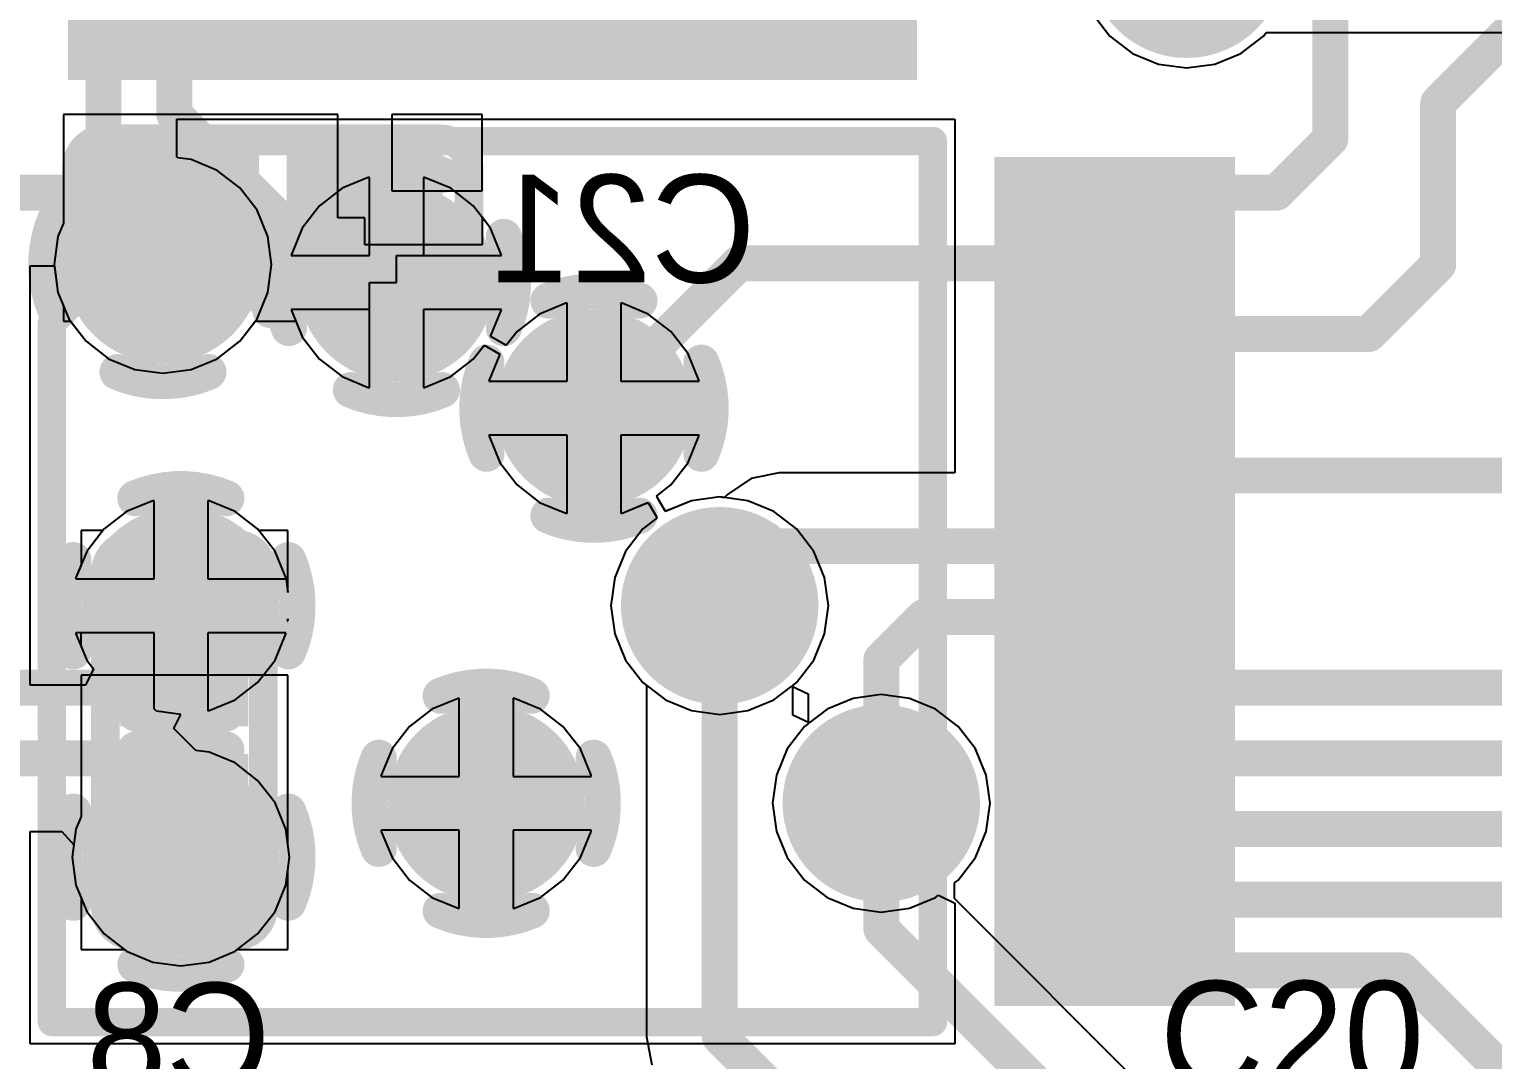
# Model space of a CAD drawing. Extents: x 68.2 to 119.3, y 46.6 to 104.3.
# Drawn here: x 88.37 to 98.72, y 84.17 to 91.45 of the extents above; entities that cross this region are included whole.
import ezdxf

# ---------------------------------------------------------------- set-up
doc = ezdxf.new("R2010")
doc.units = 0
doc.layers.get('0').update_dxf_attribs({"linetype": 'CONTINUOUS'})
for name, color, linetype in [('BOTTOMLAYER', 5, 'CONTINUOUS'), ('BOTTOMOVERLAY', 54, 'CONTINUOUS'), ('BOTTOMPASTE', 16, 'CONTINUOUS'), ('BOTTOMSOLDER', 6, 'CONTINUOUS'), ('INTERNALPLANE1', 76, 'CONTINUOUS'), ('INTERNALPLANE2', 16, 'CONTINUOUS'), ('MULTILAYER', 9, 'CONTINUOUS'), ('TOPLAYER', 1, 'CONTINUOUS'), ('TOPOVERLAY', 2, 'CONTINUOUS'), ('TOPPASTE', 8, 'CONTINUOUS'), ('TOPSOLDER', 216, 'CONTINUOUS')]:
    doc.layers.add(name, color=color, linetype=linetype)

# ---------------------------------------------------------------- blocks, each defined once
blk = doc.blocks.new('LQFP_48_8')
at = {"layer": 'TOPLAYER'}
for points in [[(1.5, 0.9), (1.8, 0.9), (1.5, 2.4), (1.8, 2.4)], [(2, 0.9), (2.3, 0.9), (2, 2.4), (2.3, 2.4)], [(2.5, 0.9), (2.8, 0.9), (2.5, 2.4), (2.8, 2.4)], [(3, 0.9), (3.3, 0.9), (3, 2.4), (3.3, 2.4)], [(3.5, 0.9), (3.8, 0.9), (3.5, 2.4), (3.8, 2.4)], [(4, 0.9), (4.3, 0.9), (4, 2.4), (4.3, 2.4)], [(4.5, 0.9), (4.8, 0.9), (4.5, 2.4), (4.8, 2.4)], [(5, 0.9), (5.3, 0.9), (5, 2.4), (5.3, 2.4)], [(5.5, 0.9), (5.8, 0.9), (5.5, 2.4), (5.8, 2.4)], [(6, 0.9), (6.3, 0.9), (6, 2.4), (6.3, 2.4)], [(6.5, 0.9), (6.8, 0.9), (6.5, 2.4), (6.8, 2.4)], [(7, 0.9), (7.3, 0.9), (7, 2.4), (7.3, 2.4)], [(9.55, -0.15), (9.55, 0.15), (8.05, -0.15), (8.05, 0.15)], [(9.55, -0.65), (9.55, -0.35), (8.05, -0.65), (8.05, -0.35)], [(9.55, -1.15), (9.55, -0.85), (8.05, -1.15), (8.05, -0.85)], [(9.55, -1.65), (9.55, -1.35), (8.05, -1.65), (8.05, -1.35)], [(9.55, -2.15), (9.55, -1.85), (8.05, -2.15), (8.05, -1.85)], [(9.55, -2.65), (9.55, -2.35), (8.05, -2.65), (8.05, -2.35)], [(9.55, -3.15), (9.55, -2.85), (8.05, -3.15), (8.05, -2.85)], [(9.55, -3.65), (9.55, -3.35), (8.05, -3.65), (8.05, -3.35)], [(9.55, -4.15), (9.55, -3.85), (8.05, -4.15), (8.05, -3.85)], [(9.55, -4.65), (9.55, -4.35), (8.05, -4.65), (8.05, -4.35)], [(9.55, -5.15), (9.55, -4.85), (8.05, -5.15), (8.05, -4.85)], [(9.55, -5.65), (9.55, -5.35), (8.05, -5.65), (8.05, -5.35)]]:
    blk.add_solid(points, dxfattribs=at)
at = {"layer": 'TOPOVERLAY', "const_width": 0.2}
for points in [[(1.285, -0.92), (2.57, 0.365)], [(2.57, 0.365), (7.515, 0.365)], [(7.515, -5.865), (7.515, 0.365)], [(1.285, -5.865), (1.285, -0.92)], [(1.285, -5.865), (7.515, -5.865)]]:
    blk.add_lwpolyline(points, dxfattribs=at)
at = {"layer": 'TOPOVERLAY', "const_width": 0.1}
for points in [[(2.52, 0.365, 1), (2.62, 0.365, 1)], [(2.52, 0.365, 1), (2.62, 0.365, 1)], [(7.465, 0.365, 1), (7.565, 0.365, 1)], [(7.465, 0.365, 1), (7.565, 0.365, 1)], [(1.235, -0.92, 1), (1.335, -0.92, 1)], [(1.235, -0.92, 1), (1.335, -0.92, 1)], [(1.235, -5.865, 1), (1.335, -5.865, 1)], [(1.235, -5.865, 1), (1.335, -5.865, 1)], [(7.465, -5.865, 1), (7.565, -5.865, 1)], [(7.465, -5.865, 1), (7.565, -5.865, 1)]]:
    blk.add_lwpolyline(points, format="xyb", close=True, dxfattribs=at)
at = {"layer": 'TOPPASTE'}
for points in [[(1.5, 0.9), (1.8, 0.9), (1.5, 2.4), (1.8, 2.4)], [(2, 0.9), (2.3, 0.9), (2, 2.4), (2.3, 2.4)], [(2.5, 0.9), (2.8, 0.9), (2.5, 2.4), (2.8, 2.4)], [(3, 0.9), (3.3, 0.9), (3, 2.4), (3.3, 2.4)], [(3.5, 0.9), (3.8, 0.9), (3.5, 2.4), (3.8, 2.4)], [(4, 0.9), (4.3, 0.9), (4, 2.4), (4.3, 2.4)], [(4.5, 0.9), (4.8, 0.9), (4.5, 2.4), (4.8, 2.4)], [(5, 0.9), (5.3, 0.9), (5, 2.4), (5.3, 2.4)], [(5.5, 0.9), (5.8, 0.9), (5.5, 2.4), (5.8, 2.4)], [(6, 0.9), (6.3, 0.9), (6, 2.4), (6.3, 2.4)], [(6.5, 0.9), (6.8, 0.9), (6.5, 2.4), (6.8, 2.4)], [(7, 0.9), (7.3, 0.9), (7, 2.4), (7.3, 2.4)], [(9.55, -0.15), (9.55, 0.15), (8.05, -0.15), (8.05, 0.15)], [(9.55, -0.65), (9.55, -0.35), (8.05, -0.65), (8.05, -0.35)], [(9.55, -1.15), (9.55, -0.85), (8.05, -1.15), (8.05, -0.85)], [(9.55, -1.65), (9.55, -1.35), (8.05, -1.65), (8.05, -1.35)], [(9.55, -2.15), (9.55, -1.85), (8.05, -2.15), (8.05, -1.85)], [(9.55, -2.65), (9.55, -2.35), (8.05, -2.65), (8.05, -2.35)], [(9.55, -3.15), (9.55, -2.85), (8.05, -3.15), (8.05, -2.85)], [(9.55, -3.65), (9.55, -3.35), (8.05, -3.65), (8.05, -3.35)], [(9.55, -4.15), (9.55, -3.85), (8.05, -4.15), (8.05, -3.85)], [(9.55, -4.65), (9.55, -4.35), (8.05, -4.65), (8.05, -4.35)], [(9.55, -5.15), (9.55, -4.85), (8.05, -5.15), (8.05, -4.85)], [(9.55, -5.65), (9.55, -5.35), (8.05, -5.65), (8.05, -5.35)]]:
    blk.add_solid(points, dxfattribs=at)
at = {"layer": 'TOPSOLDER'}
for points in [[(1.398, 0.798), (1.902, 0.798), (1.398, 2.502), (1.902, 2.502)], [(1.898, 0.798), (2.402, 0.798), (1.898, 2.502), (2.402, 2.502)], [(2.398, 0.798), (2.902, 0.798), (2.398, 2.502), (2.902, 2.502)], [(2.898, 0.798), (3.402, 0.798), (2.898, 2.502), (3.402, 2.502)], [(3.398, 0.798), (3.902, 0.798), (3.398, 2.502), (3.902, 2.502)], [(3.898, 0.798), (4.402, 0.798), (3.898, 2.502), (4.402, 2.502)], [(4.398, 0.798), (4.902, 0.798), (4.398, 2.502), (4.902, 2.502)], [(4.898, 0.798), (5.402, 0.798), (4.898, 2.502), (5.402, 2.502)], [(5.398, 0.798), (5.902, 0.798), (5.398, 2.502), (5.902, 2.502)], [(5.898, 0.798), (6.402, 0.798), (5.898, 2.502), (6.402, 2.502)], [(6.398, 0.798), (6.902, 0.798), (6.398, 2.502), (6.902, 2.502)], [(6.898, 0.798), (7.402, 0.798), (6.898, 2.502), (7.402, 2.502)], [(9.652, -0.252), (9.652, 0.252), (7.948, -0.252), (7.948, 0.252)], [(9.652, -0.752), (9.652, -0.248), (7.948, -0.752), (7.948, -0.248)], [(9.652, -1.252), (9.652, -0.748), (7.948, -1.252), (7.948, -0.748)], [(9.652, -1.752), (9.652, -1.248), (7.948, -1.752), (7.948, -1.248)], [(9.652, -2.252), (9.652, -1.748), (7.948, -2.252), (7.948, -1.748)], [(9.652, -2.752), (9.652, -2.248), (7.948, -2.752), (7.948, -2.248)], [(9.652, -3.252), (9.652, -2.748), (7.948, -3.252), (7.948, -2.748)], [(9.652, -3.752), (9.652, -3.248), (7.948, -3.752), (7.948, -3.248)], [(9.652, -4.252), (9.652, -3.748), (7.948, -4.252), (7.948, -3.748)], [(9.652, -4.752), (9.652, -4.248), (7.948, -4.752), (7.948, -4.248)], [(9.652, -5.252), (9.652, -4.748), (7.948, -5.252), (7.948, -4.748)], [(9.652, -5.752), (9.652, -5.248), (7.948, -5.752), (7.948, -5.248)]]:
    blk.add_solid(points, dxfattribs=at)
blk = doc.blocks.new('C0402_B_57')
at = {"layer": 'BOTTOMLAYER'}
for points in [[(-0.85, -0.35), (-0.85, 0.35), (-1.75, -0.35), (-1.75, 0.35)], [(0.45, -0.35), (0.45, 0.35), (-0.45, -0.35), (-0.45, 0.35)]]:
    blk.add_solid(points, dxfattribs=at)
at = {"layer": 'BOTTOMOVERLAY', "const_width": 0.203}
for points in [[(-2.037, 0.356, -0.414214), (-1.833, 0.559)], [(0.533, 0.559, -0.414214), (0.737, 0.356)], [(-1.833, -0.559, -0.414214), (-2.037, -0.356)], [(0.737, -0.356, -0.414214), (0.533, -0.559)]]:
    blk.add_lwpolyline(points, format="xyb", dxfattribs=at)
for points in [[(0.533, 0.559), (-1.833, 0.559)], [(-2.037, 0.356), (-2.037, -0.356)], [(0.737, 0.356), (0.737, -0.356)], [(0.533, -0.559), (-1.833, -0.559)]]:
    blk.add_lwpolyline(points, dxfattribs=at)
at = {"layer": 'BOTTOMOVERLAY', "const_width": 0.102}
for points in [[(-1.884, 0.559, 1), (-1.783, 0.559, 1)], [(-1.884, 0.559, 1), (-1.783, 0.559, 1)], [(0.483, 0.559, 1), (0.584, 0.559, 1)], [(0.483, 0.559, 1), (0.584, 0.559, 1)], [(-2.087, 0.356, 1), (-1.986, 0.356, 1)], [(-2.087, 0.356, 1), (-1.986, 0.356, 1)], [(0.686, 0.356, 1), (0.787, 0.356, 1)], [(0.686, 0.356, 1), (0.787, 0.356, 1)], [(-2.087, -0.356, 1), (-1.986, -0.356, 1)], [(-2.087, -0.356, 1), (-1.986, -0.356, 1)], [(0.686, -0.356, 1), (0.787, -0.356, 1)], [(0.686, -0.356, 1), (0.787, -0.356, 1)], [(-1.884, -0.559, 1), (-1.783, -0.559, 1)], [(-1.884, -0.559, 1), (-1.783, -0.559, 1)], [(0.483, -0.559, 1), (0.584, -0.559, 1)], [(0.483, -0.559, 1), (0.584, -0.559, 1)]]:
    blk.add_lwpolyline(points, format="xyb", close=True, dxfattribs=at)
at = {"layer": 'BOTTOMPASTE'}
for points in [[(-0.85, -0.35), (-0.85, 0.35), (-1.75, -0.35), (-1.75, 0.35)], [(0.45, -0.35), (0.45, 0.35), (-0.45, -0.35), (-0.45, 0.35)]]:
    blk.add_solid(points, dxfattribs=at)
at = {"layer": 'BOTTOMSOLDER'}
for points in [[(-0.748, -0.452), (-0.748, 0.452), (-1.852, -0.452), (-1.852, 0.452)], [(0.552, -0.452), (0.552, 0.452), (-0.552, -0.452), (-0.552, 0.452)]]:
    blk.add_solid(points, dxfattribs=at)
blk = doc.blocks.new('C0402_B_60')
at = {"layer": 'BOTTOMLAYER'}
for points in [[(-0.85, -0.35), (-0.85, 0.35), (-1.75, -0.35), (-1.75, 0.35)], [(0.45, -0.35), (0.45, 0.35), (-0.45, -0.35), (-0.45, 0.35)]]:
    blk.add_solid(points, dxfattribs=at)
at = {"layer": 'BOTTOMOVERLAY', "const_width": 0.203}
for points in [[(-2.037, 0.356, -0.414214), (-1.833, 0.559)], [(0.533, 0.559, -0.414214), (0.737, 0.356)], [(-1.833, -0.559, -0.414214), (-2.037, -0.356)], [(0.737, -0.356, -0.414214), (0.533, -0.559)]]:
    blk.add_lwpolyline(points, format="xyb", dxfattribs=at)
for points in [[(0.533, 0.559), (-1.833, 0.559)], [(-2.037, -0.356), (-2.037, 0.356)], [(0.737, -0.356), (0.737, 0.356)], [(0.533, -0.559), (-1.833, -0.559)]]:
    blk.add_lwpolyline(points, dxfattribs=at)
at = {"layer": 'BOTTOMOVERLAY', "const_width": 0.102}
for points in [[(-1.884, 0.559, 1), (-1.783, 0.559, 1)], [(-1.884, 0.559, 1), (-1.783, 0.559, 1)], [(0.483, 0.559, 1), (0.584, 0.559, 1)], [(0.483, 0.559, 1), (0.584, 0.559, 1)], [(-2.087, 0.356, 1), (-1.986, 0.356, 1)], [(-2.087, 0.356, 1), (-1.986, 0.356, 1)], [(0.686, 0.356, 1), (0.787, 0.356, 1)], [(0.686, 0.356, 1), (0.787, 0.356, 1)], [(-2.087, -0.356, 1), (-1.986, -0.356, 1)], [(-2.087, -0.356, 1), (-1.986, -0.356, 1)], [(0.686, -0.356, 1), (0.787, -0.356, 1)], [(0.686, -0.356, 1), (0.787, -0.356, 1)], [(-1.884, -0.559, 1), (-1.783, -0.559, 1)], [(-1.884, -0.559, 1), (-1.783, -0.559, 1)], [(0.483, -0.559, 1), (0.584, -0.559, 1)], [(0.483, -0.559, 1), (0.584, -0.559, 1)]]:
    blk.add_lwpolyline(points, format="xyb", close=True, dxfattribs=at)
at = {"layer": 'BOTTOMPASTE'}
for points in [[(-0.85, -0.35), (-0.85, 0.35), (-1.75, -0.35), (-1.75, 0.35)], [(0.45, -0.35), (0.45, 0.35), (-0.45, -0.35), (-0.45, 0.35)]]:
    blk.add_solid(points, dxfattribs=at)
at = {"layer": 'BOTTOMSOLDER'}
for points in [[(-0.748, -0.452), (-0.748, 0.452), (-1.852, -0.452), (-1.852, 0.452)], [(0.552, -0.452), (0.552, 0.452), (-0.552, -0.452), (-0.552, 0.452)]]:
    blk.add_solid(points, dxfattribs=at)

msp = doc.modelspace()

# ---------------------------------------------------------------- linework, layer by layer
at = {"layer": 'BOTTOMLAYER'}
for p, q in [((95.892, 91.564), (96.015, 91.405)), ((96.015, 91.405), (96.174, 91.282)), ((96.942, 91.282), (97.101, 91.405)), ((97.101, 91.405), (97.121, 91.43)), ((97.121, 91.43), (114.342, 91.43)), ((96.174, 91.282), (96.359, 91.206)), ((96.757, 91.206), (96.942, 91.282)), ((96.359, 91.206), (96.558, 91.179)), ((96.558, 91.179), (96.757, 91.206)), ((90.556, 90.85), (88.615, 90.85)), ((88.615, 90.85), (88.615, 90.081)), ((90.556, 90.119), (90.556, 90.85)), ((91.577, 90.85), (90.937, 90.85)), ((90.937, 90.85), (90.937, 90.31)), ((91.577, 90.31), (91.577, 90.85)), ((90.937, 90.31), (91.577, 90.31)), ((88.615, 90.081), (88.577, 89.988)), ((90.746, 90.119), (90.556, 90.119)), ((90.746, 89.929), (90.746, 90.119)), ((91.636, 90.046), (91.577, 90.123)), ((91.577, 90.123), (91.577, 89.929)), ((91.712, 89.861), (91.636, 90.046)), ((88.577, 89.988), (88.55, 89.789)), ((91.577, 89.929), (90.746, 89.929)), ((90.97, 89.662), (90.97, 89.852)), ((90.97, 89.852), (91.713, 89.852)), ((91.713, 89.852), (91.712, 89.861)), ((88.55, 89.789), (88.577, 89.59)), ((90.78, 88.919), (90.78, 89.662)), ((90.78, 89.662), (90.97, 89.662)), ((88.577, 89.59), (88.615, 89.497)), ((92.168, 89.515), (91.983, 89.439)), ((92.177, 89.516), (92.168, 89.515)), ((92.177, 88.963), (92.177, 89.516)), ((92.566, 89.515), (92.558, 89.516)), ((92.558, 89.516), (92.558, 88.963)), ((92.751, 89.439), (92.566, 89.515)), ((88.615, 89.497), (88.615, 89.388)), ((91.713, 89.471), (91.161, 89.471)), ((91.161, 89.471), (91.161, 88.919)), ((91.636, 89.279), (91.712, 89.463)), ((91.712, 89.463), (91.713, 89.471)), ((91.983, 89.439), (91.824, 89.316)), ((92.91, 89.316), (92.751, 89.439)), ((88.615, 89.388), (88.666, 89.388)), ((88.666, 89.388), (88.776, 89.246)), ((89.862, 89.246), (89.972, 89.388)), ((89.972, 89.388), (90.259, 89.388)), ((90.259, 89.388), (90.304, 89.278)), ((91.824, 89.316), (91.746, 89.216)), ((93.033, 89.157), (92.91, 89.316)), ((88.776, 89.246), (88.935, 89.123)), ((89.703, 89.123), (89.862, 89.246)), ((90.304, 89.278), (90.427, 89.119)), ((91.513, 89.119), (91.591, 89.219)), ((91.591, 89.219), (91.599, 89.215)), ((91.599, 89.215), (91.599, 89.215)), ((91.599, 89.215), (91.701, 89.156)), ((91.738, 89.22), (91.636, 89.279)), ((91.746, 89.216), (91.738, 89.22)), ((91.738, 89.22), (91.738, 89.22)), ((88.935, 89.123), (89.12, 89.047)), ((89.518, 89.047), (89.703, 89.123)), ((90.427, 89.119), (90.586, 88.996)), ((91.354, 88.996), (91.513, 89.119)), ((91.701, 89.156), (91.625, 88.972)), ((93.109, 88.972), (93.033, 89.157)), ((89.12, 89.047), (89.319, 89.02)), ((89.319, 89.02), (89.518, 89.047)), ((90.586, 88.996), (90.771, 88.92)), ((91.169, 88.92), (91.354, 88.996)), ((90.771, 88.92), (90.78, 88.919)), ((91.161, 88.919), (91.169, 88.92)), ((91.625, 88.972), (91.624, 88.963)), ((91.624, 88.963), (92.177, 88.963)), ((92.558, 88.963), (93.11, 88.963)), ((93.11, 88.963), (93.109, 88.972)), ((92.177, 88.582), (91.624, 88.582)), ((91.624, 88.582), (91.625, 88.574)), ((92.177, 88.03), (92.177, 88.582)), ((93.11, 88.582), (92.558, 88.582)), ((92.558, 88.582), (92.558, 88.03)), ((93.109, 88.574), (93.11, 88.582)), ((91.625, 88.574), (91.701, 88.389)), ((93.033, 88.389), (93.109, 88.574)), ((91.701, 88.389), (91.824, 88.23)), ((92.91, 88.23), (93.033, 88.389)), ((91.824, 88.23), (91.983, 88.107)), ((92.81, 88.152), (92.91, 88.23)), ((89.247, 88.118), (89.062, 88.042)), ((89.256, 88.119), (89.247, 88.118)), ((89.256, 87.566), (89.256, 88.119)), ((89.645, 88.118), (89.637, 88.119)), ((89.637, 88.119), (89.637, 87.566)), ((89.83, 88.042), (89.645, 88.118)), ((91.983, 88.107), (92.168, 88.031)), ((92.566, 88.031), (92.75, 88.107)), ((92.75, 88.107), (92.809, 88.005)), ((92.814, 88.144), (92.81, 88.152)), ((92.873, 88.042), (92.814, 88.144)), ((92.814, 88.144), (92.814, 88.144)), ((93.057, 88.118), (92.873, 88.042)), ((93.256, 88.145), (93.057, 88.118)), ((93.455, 88.118), (93.256, 88.145)), ((93.64, 88.042), (93.455, 88.118)), ((89.062, 88.042), (88.903, 87.919)), ((89.989, 87.919), (89.83, 88.042)), ((92.168, 88.031), (92.177, 88.03)), ((92.558, 88.03), (92.566, 88.031)), ((92.813, 87.997), (92.713, 87.919)), ((92.809, 88.005), (92.809, 88.005)), ((92.809, 88.005), (92.813, 87.997)), ((93.799, 87.919), (93.64, 88.042)), ((88.893, 87.907), (88.74, 87.907)), ((88.74, 87.907), (88.74, 87.664)), ((88.903, 87.919), (88.893, 87.907)), ((89.999, 87.907), (89.989, 87.919)), ((90.202, 87.907), (89.999, 87.907)), ((90.202, 87.469), (90.202, 87.907)), ((92.713, 87.919), (92.59, 87.76)), ((93.922, 87.76), (93.799, 87.919)), ((92.59, 87.76), (92.514, 87.575)), ((93.998, 87.575), (93.922, 87.76)), ((88.74, 87.664), (88.704, 87.575)), ((88.704, 87.575), (88.703, 87.566)), ((88.703, 87.566), (89.256, 87.566)), ((89.637, 87.566), (90.19, 87.566)), ((90.19, 87.566), (90.202, 87.469)), ((92.514, 87.575), (92.487, 87.376)), ((94.025, 87.376), (93.998, 87.575)), ((92.487, 87.376), (92.514, 87.177)), ((93.998, 87.177), (94.025, 87.376)), ((90.202, 87.283), (90.2, 87.266)), ((90.2, 87.266), (90.202, 87.266)), ((90.202, 87.266), (90.202, 87.283)), ((88.74, 87.185), (88.703, 87.185)), ((88.703, 87.185), (88.704, 87.177)), ((88.704, 87.177), (88.74, 87.088)), ((88.74, 87.088), (88.74, 87.185)), ((92.514, 87.177), (92.59, 86.992)), ((93.922, 86.992), (93.998, 87.177)), ((92.59, 86.992), (92.713, 86.833)), ((93.799, 86.833), (93.922, 86.992)), ((90.202, 86.885), (88.74, 86.885)), ((88.74, 86.885), (88.74, 86.245)), ((90.202, 86.245), (90.202, 86.885)), ((92.713, 86.833), (92.738, 86.813)), ((93.774, 86.813), (93.799, 86.833)), ((91.406, 86.721), (91.221, 86.645)), ((91.415, 86.722), (91.406, 86.721)), ((91.415, 86.169), (91.415, 86.722)), ((91.804, 86.721), (91.796, 86.722)), ((91.796, 86.722), (91.796, 86.169)), ((91.989, 86.645), (91.804, 86.721)), ((92.738, 86.813), (92.738, 84.328)), ((93.774, 86.603), (93.774, 86.813)), ((94.2, 86.721), (94.015, 86.645)), ((94.399, 86.748), (94.2, 86.721)), ((94.598, 86.721), (94.399, 86.748)), ((94.783, 86.645), (94.598, 86.721)), ((91.221, 86.645), (91.062, 86.522)), ((92.148, 86.522), (91.989, 86.645)), ((94.015, 86.645), (93.888, 86.547)), ((94.942, 86.522), (94.783, 86.645)), ((91.062, 86.522), (90.939, 86.363)), ((92.271, 86.363), (92.148, 86.522)), ((93.888, 86.547), (93.774, 86.603)), ((95.065, 86.363), (94.942, 86.522)), ((90.939, 86.363), (90.863, 86.178)), ((92.347, 86.178), (92.271, 86.363)), ((95.141, 86.178), (95.065, 86.363)), ((88.74, 86.245), (88.74, 85.886)), ((90.202, 85.69), (90.202, 86.245)), ((90.863, 86.178), (90.862, 86.169)), ((90.862, 86.169), (91.415, 86.169)), ((91.796, 86.169), (92.348, 86.169)), ((92.348, 86.169), (92.347, 86.178)), ((95.168, 85.979), (95.141, 86.178)), ((95.141, 85.78), (95.168, 85.979)), ((88.704, 85.797), (88.677, 85.598)), ((88.74, 85.886), (88.704, 85.797)), ((91.415, 85.788), (90.862, 85.788)), ((90.862, 85.788), (90.863, 85.78)), ((91.415, 85.236), (91.415, 85.788)), ((92.348, 85.788), (91.796, 85.788)), ((91.796, 85.788), (91.796, 85.236)), ((92.347, 85.78), (92.348, 85.788)), ((90.215, 85.598), (90.202, 85.69)), ((90.863, 85.78), (90.939, 85.595)), ((92.271, 85.595), (92.347, 85.78)), ((95.065, 85.595), (95.141, 85.78)), ((88.677, 85.598), (88.704, 85.399)), ((90.202, 85.506), (90.215, 85.598)), ((90.939, 85.595), (91.062, 85.436)), ((92.148, 85.436), (92.271, 85.595)), ((94.942, 85.436), (95.065, 85.595)), ((90.202, 84.945), (90.202, 85.506)), ((88.704, 85.399), (88.74, 85.31)), ((91.062, 85.436), (91.221, 85.313)), ((91.989, 85.313), (92.148, 85.436)), ((94.917, 85.416), (94.942, 85.436)), ((94.917, 85.305), (94.917, 85.416)), ((88.74, 85.31), (88.74, 84.945)), ((91.221, 85.313), (91.406, 85.237)), ((91.804, 85.237), (91.989, 85.313)), ((98.337, 81.884), (94.917, 85.305)), ((91.406, 85.237), (91.415, 85.236)), ((91.796, 85.236), (91.804, 85.237)), ((88.74, 84.945), (89.046, 84.945)), ((89.046, 84.945), (89.062, 84.932)), ((89.062, 84.932), (89.247, 84.856)), ((89.645, 84.856), (89.83, 84.932)), ((89.83, 84.932), (89.846, 84.945)), ((89.846, 84.945), (90.202, 84.945)), ((89.247, 84.856), (89.446, 84.829)), ((89.446, 84.829), (89.645, 84.856)), ((92.738, 84.328), (92.738, 84.328)), ((92.738, 84.328), (92.738, 84.328)), ((92.738, 84.328), (92.777, 84.13))]:
    msp.add_line(p, q, dxfattribs=at)
for points, const_width in [([(89.129, 89.789, 1), (89.51, 89.789, 1)], 0.381), ([(90.78, 89.662, 1), (91.161, 89.662, 1)], 0.381), ([(92.177, 88.773, 1), (92.558, 88.773, 1)], 0.381), ([(89.256, 87.376, 1), (89.637, 87.376, 1)], 0.381), ([(93.066, 87.376, 1), (93.447, 87.376, 1)], 0.381), ([(93.193, 87.376, 1), (93.32, 87.376, 1)], 0.127), ([(91.415, 85.979, 1), (91.796, 85.979, 1)], 0.381), ([(94.209, 85.979, 1), (94.59, 85.979, 1)], 0.381), ([(94.336, 85.979, 1), (94.463, 85.979, 1)], 0.127), ([(89.256, 85.598, 1), (89.637, 85.598, 1)], 0.381), ([(94.336, 85.09, 1), (94.463, 85.09, 1)], 0.127), ([(94.336, 85.09, 1), (94.463, 85.09, 1)], 0.127), ([(93.193, 84.328, 1), (93.32, 84.328, 1)], 0.127), ([(93.193, 84.328, 1), (93.32, 84.328, 1)], 0.127)]:
    msp.add_lwpolyline(points, format="xyb", close=True, dxfattribs=dict(at, const_width=const_width))
at = {"layer": 'BOTTOMLAYER', "const_width": 0.254}
for points in [[(93.256, 84.328), (93.256, 87.376)], [(94.399, 85.09), (94.399, 85.979)], [(94.399, 85.09), (99.098, 80.391)], [(93.256, 84.328), (98.59, 78.994)]]:
    msp.add_lwpolyline(points, dxfattribs=at)
at = {"layer": 'BOTTOMSOLDER', "const_width": 0.483}
for points in [[(89.078, 89.789, 1), (89.56, 89.789, 1)], [(90.729, 89.662, 1), (91.211, 89.662, 1)], [(92.126, 88.773, 1), (92.608, 88.773, 1)], [(89.205, 87.376, 1), (89.687, 87.376, 1)], [(93.015, 87.376, 1), (93.497, 87.376, 1)], [(91.364, 85.979, 1), (91.846, 85.979, 1)], [(94.158, 85.979, 1), (94.64, 85.979, 1)], [(89.205, 85.598, 1), (89.687, 85.598, 1)]]:
    msp.add_lwpolyline(points, format="xyb", close=True, dxfattribs=at)
at = {"layer": 'INTERNALPLANE1'}
for points, const_width in [([(96.209, 91.948, 1), (96.907, 91.948, 1)], 0.699), ([(90.584, 90.422, 1), (90.711, 90.422, 1)], 0.127), ([(91.229, 90.422, 1), (91.356, 90.422, 1)], 0.127), ([(88.97, 89.789, 1), (89.668, 89.789, 1)], 0.699), ([(90.147, 89.985, 1), (90.274, 89.985, 1)], 0.127), ([(91.666, 89.985, 1), (91.793, 89.985, 1)], 0.127), ([(91.981, 89.533, 1), (92.108, 89.533, 1)], 0.127), ([(92.626, 89.533, 1), (92.753, 89.533, 1)], 0.127), ([(90.147, 89.339, 1), (90.274, 89.339, 1)], 0.127), ([(91.666, 89.339, 1), (91.793, 89.339, 1)], 0.127), ([(91.544, 89.096, 1), (91.671, 89.096, 1)], 0.127), ([(93.063, 89.096, 1), (93.19, 89.096, 1)], 0.127), ([(90.584, 88.902, 1), (90.711, 88.902, 1)], 0.127), ([(91.229, 88.902, 1), (91.356, 88.902, 1)], 0.127), ([(91.544, 88.45, 1), (91.671, 88.45, 1)], 0.127), ([(93.063, 88.45, 1), (93.19, 88.45, 1)], 0.127), ([(89.06, 88.136, 1), (89.187, 88.136, 1)], 0.127), ([(89.705, 88.136, 1), (89.832, 88.136, 1)], 0.127), ([(91.981, 88.013, 1), (92.108, 88.013, 1)], 0.127), ([(92.907, 87.376, 1), (93.605, 87.376, 1)], 0.699), ([(92.626, 88.013, 1), (92.753, 88.013, 1)], 0.127), ([(88.623, 87.699, 1), (88.75, 87.699, 1)], 0.127), ([(90.142, 87.699, 1), (90.269, 87.699, 1)], 0.127), ([(88.623, 87.053, 1), (88.75, 87.053, 1)], 0.127), ([(90.142, 87.053, 1), (90.269, 87.053, 1)], 0.127), ([(91.219, 86.739, 1), (91.346, 86.739, 1)], 0.127), ([(91.864, 86.739, 1), (91.991, 86.739, 1)], 0.127), ([(89.06, 86.616, 1), (89.187, 86.616, 1)], 0.127), ([(89.705, 86.616, 1), (89.832, 86.616, 1)], 0.127), ([(94.05, 85.979, 1), (94.748, 85.979, 1)], 0.699), ([(90.782, 86.302, 1), (90.909, 86.302, 1)], 0.127), ([(92.301, 86.302, 1), (92.428, 86.302, 1)], 0.127), ([(89.097, 85.598, 1), (89.795, 85.598, 1)], 0.699), ([(90.782, 85.656, 1), (90.909, 85.656, 1)], 0.127), ([(92.301, 85.656, 1), (92.428, 85.656, 1)], 0.127), ([(91.219, 85.219, 1), (91.346, 85.219, 1)], 0.127), ([(91.864, 85.219, 1), (91.991, 85.219, 1)], 0.127)]:
    msp.add_lwpolyline(points, format="xyb", close=True, dxfattribs=dict(at, const_width=const_width))
at = {"layer": 'INTERNALPLANE1', "const_width": 0.254}
for points in [[(90.647, 90.422, -0.203452), (91.293, 90.422)], [(90.21, 89.339, -0.203452), (90.21, 89.985)], [(91.73, 89.985, -0.203452), (91.73, 89.339)], [(92.044, 89.533, -0.203452), (92.69, 89.533)], [(91.607, 88.45, -0.203452), (91.607, 89.096)], [(93.127, 89.096, -0.203452), (93.127, 88.45)], [(91.293, 88.902, -0.203452), (90.647, 88.902)], [(89.123, 88.136, -0.203452), (89.769, 88.136)], [(92.69, 88.013, -0.203452), (92.044, 88.013)], [(88.686, 87.053, -0.203452), (88.686, 87.699)], [(90.206, 87.699, -0.203452), (90.206, 87.053)], [(91.282, 86.739, -0.203452), (91.928, 86.739)], [(89.769, 86.616, -0.203452), (89.123, 86.616)], [(90.845, 85.656, -0.203452), (90.845, 86.302)], [(92.365, 86.302, -0.203452), (92.365, 85.656)], [(91.928, 85.219, -0.203452), (91.282, 85.219)]]:
    msp.add_lwpolyline(points, format="xyb", dxfattribs=at)
at = {"layer": 'INTERNALPLANE2'}
for points, const_width in [([(96.209, 91.948, 1), (96.907, 91.948, 1)], 0.699), ([(88.933, 90.549, 1), (89.06, 90.549, 1)], 0.127), ([(89.578, 90.549, 1), (89.705, 90.549, 1)], 0.127), ([(90.621, 89.662, 1), (91.319, 89.662, 1)], 0.699), ([(88.496, 90.112, 1), (88.623, 90.112, 1)], 0.127), ([(90.015, 90.112, 1), (90.142, 90.112, 1)], 0.127), ([(88.496, 89.466, 1), (88.623, 89.466, 1)], 0.127), ([(90.015, 89.466, 1), (90.142, 89.466, 1)], 0.127), ([(92.018, 88.773, 1), (92.716, 88.773, 1)], 0.699), ([(88.933, 89.029, 1), (89.06, 89.029, 1)], 0.127), ([(89.578, 89.029, 1), (89.705, 89.029, 1)], 0.127), ([(89.097, 87.376, 1), (89.795, 87.376, 1)], 0.699), ([(92.907, 87.376, 1), (93.605, 87.376, 1)], 0.699), ([(91.256, 85.979, 1), (91.954, 85.979, 1)], 0.699), ([(94.05, 85.979, 1), (94.748, 85.979, 1)], 0.699), ([(89.06, 86.358, 1), (89.187, 86.358, 1)], 0.127), ([(89.705, 86.358, 1), (89.832, 86.358, 1)], 0.127), ([(88.623, 85.921, 1), (88.75, 85.921, 1)], 0.127), ([(90.142, 85.921, 1), (90.269, 85.921, 1)], 0.127), ([(88.623, 85.275, 1), (88.75, 85.275, 1)], 0.127), ([(90.142, 85.275, 1), (90.269, 85.275, 1)], 0.127), ([(89.06, 84.838, 1), (89.187, 84.838, 1)], 0.127), ([(89.705, 84.838, 1), (89.832, 84.838, 1)], 0.127)]:
    msp.add_lwpolyline(points, format="xyb", close=True, dxfattribs=dict(at, const_width=const_width))
at = {"layer": 'INTERNALPLANE2', "const_width": 0.254}
for points in [[(88.996, 90.549, -0.203452), (89.642, 90.549)], [(88.559, 89.466, -0.203452), (88.559, 90.112)], [(90.079, 90.112, -0.203452), (90.079, 89.466)], [(89.642, 89.029, -0.203452), (88.996, 89.029)], [(89.123, 86.358, -0.203452), (89.769, 86.358)], [(88.686, 85.275, -0.203452), (88.686, 85.921)], [(90.206, 85.921, -0.203452), (90.206, 85.275)], [(89.769, 84.838, -0.203452), (89.123, 84.838)]]:
    msp.add_lwpolyline(points, format="xyb", dxfattribs=at)
at = {"layer": 'MULTILAYER', "const_width": 0.381}
for points in [[(89.129, 89.789, 1), (89.51, 89.789, 1)], [(90.78, 89.662, 1), (91.161, 89.662, 1)], [(92.177, 88.773, 1), (92.558, 88.773, 1)], [(89.256, 87.376, 1), (89.637, 87.376, 1)], [(93.066, 87.376, 1), (93.447, 87.376, 1)], [(91.415, 85.979, 1), (91.796, 85.979, 1)], [(94.209, 85.979, 1), (94.59, 85.979, 1)], [(89.256, 85.598, 1), (89.637, 85.598, 1)]]:
    msp.add_lwpolyline(points, format="xyb", close=True, dxfattribs=at)
at = {"layer": 'TOPLAYER'}
for p, q in [((89.417, 90.551), (89.417, 90.816)), ((89.417, 90.816), (94.918, 90.816)), ((94.918, 90.816), (94.918, 89.766)), ((89.424, 90.544), (89.417, 90.551)), ((89.518, 90.531), (89.424, 90.544)), ((89.703, 90.455), (89.518, 90.531)), ((89.862, 90.332), (89.703, 90.455)), ((90.771, 90.404), (90.586, 90.328)), ((90.78, 90.405), (90.771, 90.404)), ((90.78, 89.852), (90.78, 90.405)), ((91.169, 90.404), (91.161, 90.405)), ((91.161, 90.405), (91.161, 89.852)), ((91.354, 90.328), (91.169, 90.404)), ((89.985, 90.173), (89.862, 90.332)), ((90.586, 90.328), (90.427, 90.205)), ((91.513, 90.205), (91.354, 90.328)), ((90.061, 89.988), (89.985, 90.173)), ((90.427, 90.205), (90.304, 90.046)), ((91.636, 90.046), (91.513, 90.205)), ((90.304, 90.046), (90.228, 89.861)), ((91.712, 89.861), (91.636, 90.046)), ((90.088, 89.789), (90.061, 89.988)), ((90.228, 89.861), (90.227, 89.852)), ((90.227, 89.852), (90.78, 89.852)), ((91.161, 89.852), (91.713, 89.852)), ((91.713, 89.852), (91.712, 89.861)), ((88.38, 88.766), (88.38, 89.779)), ((88.38, 89.779), (88.552, 89.779)), ((88.552, 89.779), (88.577, 89.59)), ((90.061, 89.59), (90.088, 89.789)), ((94.918, 89.766), (94.918, 88.766)), ((88.577, 89.59), (88.653, 89.405)), ((89.985, 89.405), (90.061, 89.59)), ((92.168, 89.515), (91.983, 89.439)), ((92.177, 89.516), (92.168, 89.515)), ((92.177, 88.963), (92.177, 89.516)), ((92.566, 89.515), (92.558, 89.516)), ((92.558, 89.516), (92.558, 88.963)), ((92.751, 89.439), (92.566, 89.515)), ((90.78, 89.471), (90.227, 89.471)), ((90.227, 89.471), (90.228, 89.463)), ((90.228, 89.463), (90.304, 89.278)), ((90.78, 88.919), (90.78, 89.471)), ((91.713, 89.471), (91.161, 89.471)), ((91.161, 89.471), (91.161, 88.919)), ((91.636, 89.279), (91.712, 89.463)), ((91.712, 89.463), (91.713, 89.471)), ((91.983, 89.439), (91.824, 89.316)), ((92.91, 89.316), (92.751, 89.439)), ((88.653, 89.405), (88.776, 89.246)), ((89.862, 89.246), (89.985, 89.405)), ((91.824, 89.316), (91.752, 89.223)), ((93.033, 89.157), (92.91, 89.316)), ((88.776, 89.246), (88.935, 89.123)), ((89.703, 89.123), (89.862, 89.246)), ((90.304, 89.278), (90.427, 89.119)), ((91.513, 89.119), (91.585, 89.212)), ((91.585, 89.212), (91.599, 89.215)), ((91.599, 89.215), (91.599, 89.215)), ((91.599, 89.215), (91.599, 89.215)), ((91.599, 89.215), (91.693, 89.16)), ((91.644, 89.275), (91.636, 89.279)), ((91.738, 89.22), (91.644, 89.275)), ((91.752, 89.223), (91.738, 89.22)), ((91.738, 89.22), (91.738, 89.22)), ((91.738, 89.22), (91.738, 89.22)), ((88.935, 89.123), (89.12, 89.047)), ((89.518, 89.047), (89.703, 89.123)), ((90.427, 89.119), (90.586, 88.996)), ((91.354, 88.996), (91.513, 89.119)), ((91.701, 89.156), (91.625, 88.972)), ((91.693, 89.16), (91.701, 89.156)), ((93.109, 88.972), (93.033, 89.157)), ((89.12, 89.047), (89.319, 89.02)), ((89.319, 89.02), (89.518, 89.047)), ((90.586, 88.996), (90.771, 88.92)), ((91.169, 88.92), (91.354, 88.996)), ((90.771, 88.92), (90.78, 88.919)), ((91.161, 88.919), (91.169, 88.92)), ((91.625, 88.972), (91.624, 88.963)), ((91.624, 88.963), (92.177, 88.963)), ((92.558, 88.963), (93.11, 88.963)), ((93.11, 88.963), (93.109, 88.972)), ((88.38, 88.266), (88.38, 88.766)), ((94.918, 88.766), (94.918, 88.315)), ((92.177, 88.582), (91.624, 88.582)), ((91.624, 88.582), (91.625, 88.574)), ((92.177, 88.03), (92.177, 88.582)), ((93.11, 88.582), (92.558, 88.582)), ((92.558, 88.582), (92.558, 88.03)), ((93.109, 88.574), (93.11, 88.582)), ((91.625, 88.574), (91.701, 88.389)), ((93.033, 88.389), (93.109, 88.574)), ((91.701, 88.389), (91.824, 88.23)), ((92.91, 88.23), (93.033, 88.389)), ((93.479, 88.276), (93.311, 88.163)), ((93.677, 88.315), (93.479, 88.276)), ((94.918, 88.315), (93.677, 88.315)), ((88.38, 87.766), (88.38, 88.266)), ((91.824, 88.23), (91.983, 88.107)), ((92.81, 88.152), (92.91, 88.23)), ((89.247, 88.118), (89.062, 88.042)), ((89.256, 88.119), (89.247, 88.118)), ((89.256, 87.566), (89.256, 88.119)), ((89.645, 88.118), (89.637, 88.119)), ((89.637, 88.119), (89.637, 87.566)), ((89.83, 88.042), (89.645, 88.118)), ((91.983, 88.107), (92.168, 88.031)), ((92.566, 88.031), (92.741, 88.103)), ((92.741, 88.103), (92.754, 88.099)), ((92.754, 88.099), (92.809, 88.005)), ((92.814, 88.144), (92.81, 88.152)), ((92.869, 88.05), (92.814, 88.144)), ((92.814, 88.144), (92.814, 88.144)), ((92.814, 88.144), (92.814, 88.144)), ((92.814, 88.144), (92.814, 88.144)), ((93.057, 88.118), (92.882, 88.046)), ((93.256, 88.145), (93.057, 88.118)), ((93.288, 88.14), (93.256, 88.145)), ((93.311, 88.163), (93.288, 88.14)), ((89.062, 88.042), (88.903, 87.919)), ((89.989, 87.919), (89.83, 88.042)), ((92.168, 88.031), (92.177, 88.03)), ((92.558, 88.03), (92.566, 88.031)), ((92.813, 87.997), (92.713, 87.919)), ((92.809, 88.005), (92.809, 88.005)), ((92.809, 88.005), (92.809, 88.005)), ((92.809, 88.005), (92.809, 88.005)), ((92.809, 88.005), (92.809, 88.005)), ((92.809, 88.005), (92.809, 88.005)), ((92.809, 88.005), (92.813, 87.997)), ((92.882, 88.046), (92.869, 88.05)), ((88.903, 87.919), (88.78, 87.76)), ((90.112, 87.76), (89.989, 87.919)), ((92.713, 87.919), (92.59, 87.76)), ((88.38, 87.266), (88.38, 87.766)), ((88.78, 87.76), (88.704, 87.575)), ((90.188, 87.575), (90.112, 87.76)), ((92.59, 87.76), (92.514, 87.575)), ((88.704, 87.575), (88.703, 87.566)), ((88.703, 87.566), (89.256, 87.566)), ((89.637, 87.566), (90.189, 87.566)), ((90.189, 87.566), (90.188, 87.575)), ((92.514, 87.575), (92.487, 87.376)), ((92.487, 87.376), (92.514, 87.177)), ((88.38, 86.815), (88.38, 87.266)), ((89.256, 87.185), (88.703, 87.185)), ((88.703, 87.185), (88.704, 87.177)), ((88.704, 87.177), (88.78, 86.992)), ((89.256, 86.648), (89.256, 87.185)), ((90.189, 87.185), (89.637, 87.185)), ((89.637, 87.185), (89.637, 86.633)), ((90.112, 86.992), (90.188, 87.177)), ((90.188, 87.177), (90.189, 87.185)), ((92.514, 87.177), (92.59, 86.992)), ((88.829, 86.929), (88.772, 86.815)), ((88.78, 86.992), (88.829, 86.929)), ((89.989, 86.833), (90.112, 86.992)), ((92.59, 86.992), (92.713, 86.833)), ((89.83, 86.71), (89.989, 86.833)), ((92.713, 86.833), (92.872, 86.71)), ((88.772, 86.815), (88.38, 86.815)), ((91.406, 86.721), (91.221, 86.645)), ((91.415, 86.722), (91.406, 86.721)), ((91.415, 86.169), (91.415, 86.722)), ((91.804, 86.721), (91.796, 86.722)), ((91.796, 86.722), (91.796, 86.169)), ((91.989, 86.645), (91.804, 86.721)), ((93.64, 86.71), (93.767, 86.808)), ((93.767, 86.808), (93.881, 86.752)), ((93.881, 86.752), (93.881, 86.542)), ((89.273, 86.63), (89.256, 86.648)), ((89.446, 86.607), (89.273, 86.63)), ((89.637, 86.633), (89.645, 86.634)), ((89.645, 86.634), (89.83, 86.71)), ((91.221, 86.645), (91.062, 86.522)), ((92.148, 86.522), (91.989, 86.645)), ((92.872, 86.71), (93.057, 86.634)), ((93.057, 86.634), (93.256, 86.607)), ((93.256, 86.607), (93.455, 86.634)), ((93.455, 86.634), (93.64, 86.71)), ((89.396, 86.507), (89.446, 86.607)), ((91.062, 86.522), (90.939, 86.363)), ((92.271, 86.363), (92.148, 86.522)), ((93.856, 86.522), (93.733, 86.363)), ((93.881, 86.542), (93.856, 86.522)), ((89.551, 86.353), (89.396, 86.507)), ((89.645, 86.34), (89.551, 86.353)), ((89.83, 86.264), (89.645, 86.34)), ((90.939, 86.363), (90.863, 86.178)), ((92.347, 86.178), (92.271, 86.363)), ((93.733, 86.363), (93.657, 86.178)), ((89.989, 86.141), (89.83, 86.264)), ((90.112, 85.982), (89.989, 86.141)), ((90.863, 86.178), (90.862, 86.169)), ((90.862, 86.169), (91.415, 86.169)), ((91.796, 86.169), (92.348, 86.169)), ((92.348, 86.169), (92.347, 86.178)), ((93.657, 86.178), (93.63, 85.979)), ((90.188, 85.797), (90.112, 85.982)), ((93.63, 85.979), (93.657, 85.78)), ((90.215, 85.598), (90.188, 85.797)), ((91.415, 85.788), (90.862, 85.788)), ((90.862, 85.788), (90.863, 85.78)), ((91.415, 85.236), (91.415, 85.788)), ((92.348, 85.788), (91.796, 85.788)), ((91.796, 85.788), (91.796, 85.236)), ((92.347, 85.78), (92.348, 85.788)), ((88.38, 85.766), (88.38, 85.779)), ((88.38, 85.779), (88.605, 85.779)), ((88.38, 84.766), (88.38, 85.766)), ((88.605, 85.779), (88.689, 85.684)), ((90.863, 85.78), (90.939, 85.595)), ((92.271, 85.595), (92.347, 85.78)), ((93.657, 85.78), (93.733, 85.595)), ((88.689, 85.684), (88.677, 85.598)), ((88.677, 85.598), (88.704, 85.399)), ((90.188, 85.399), (90.215, 85.598)), ((90.939, 85.595), (91.062, 85.436)), ((92.148, 85.436), (92.271, 85.595)), ((93.733, 85.595), (93.856, 85.436)), ((88.704, 85.399), (88.78, 85.214)), ((90.112, 85.214), (90.188, 85.399)), ((91.062, 85.436), (91.221, 85.313)), ((91.989, 85.313), (92.148, 85.436)), ((93.856, 85.436), (94.015, 85.313)), ((91.221, 85.313), (91.406, 85.237)), ((91.804, 85.237), (91.989, 85.313)), ((94.015, 85.313), (94.2, 85.237)), ((94.598, 85.237), (94.783, 85.313)), ((94.783, 85.313), (94.804, 85.329)), ((94.804, 85.329), (94.918, 85.273)), ((94.918, 85.273), (94.918, 85.266)), ((88.78, 85.214), (88.903, 85.055)), ((89.989, 85.055), (90.112, 85.214)), ((91.406, 85.237), (91.415, 85.236)), ((91.796, 85.236), (91.804, 85.237)), ((94.2, 85.237), (94.399, 85.21)), ((94.399, 85.21), (94.598, 85.237)), ((94.918, 85.266), (94.918, 84.766)), ((88.903, 85.055), (89.062, 84.932)), ((89.83, 84.932), (89.989, 85.055)), ((89.062, 84.932), (89.247, 84.856)), ((89.645, 84.856), (89.83, 84.932)), ((88.38, 84.278), (88.38, 84.766)), ((89.247, 84.856), (89.446, 84.829)), ((89.446, 84.829), (89.645, 84.856)), ((94.918, 84.766), (94.918, 84.278)), ((94.918, 84.278), (88.38, 84.278))]:
    msp.add_line(p, q, dxfattribs=at)
at = {"layer": 'TOPLAYER', "const_width": 0.254}
for points in [[(98.336, 90.932), (101.257, 93.853)], [(97.574, 90.678), (97.574, 93.218)], [(88.899, 90.336), (88.899, 91.947)], [(89.399, 90.852), (89.399, 91.947)], [(89.399, 90.852), (90.208, 90.043)], [(98.336, 89.789), (98.336, 90.932)], [(97.193, 90.297), (97.574, 90.678)], [(88.899, 90.336), (88.938, 90.297)], [(87.249, 90.297), (88.938, 90.297)], [(88.938, 90.297), (89.319, 89.916)], [(96.049, 90.297), (97.193, 90.297)], [(90.208, 90.043), (90.589, 90.043)], [(90.589, 90.043), (90.97, 89.662)], [(89.319, 89.789), (89.319, 89.916)], [(92.367, 88.773), (93.391, 89.797)], [(93.391, 89.797), (96.049, 89.797)], [(97.844, 89.297), (98.336, 89.789)], [(96.049, 89.297), (97.844, 89.297)], [(96.049, 88.297), (99.003, 88.297)], [(93.256, 87.376), (93.677, 87.797)], [(93.677, 87.797), (96.049, 87.797)], [(89.446, 87.122), (89.446, 87.376)], [(94.399, 86.995), (94.701, 87.297)], [(94.701, 87.297), (96.049, 87.297)], [(89.121, 86.797), (89.446, 87.122)], [(94.399, 85.979), (94.399, 86.995)], [(87.249, 86.797), (89.121, 86.797)], [(96.049, 86.797), (99.662, 86.797)], [(87.249, 86.297), (88.874, 86.297)], [(88.874, 86.297), (89.446, 85.725)], [(96.049, 86.297), (100.432, 86.297)], [(96.049, 85.797), (101.376, 85.797)], [(89.446, 85.598), (89.446, 85.725)], [(96.049, 85.297), (99.945, 85.297)], [(96.049, 84.797), (98.083, 84.797)], [(98.083, 84.797), (100.178, 82.702)]]:
    msp.add_lwpolyline(points, dxfattribs=at)
at = {"layer": 'TOPLAYER'}
for points, const_width in [([(89.335, 90.852, 1), (89.462, 90.852, 1)], 0.127), ([(89.335, 90.852, 1), (89.462, 90.852, 1)], 0.127), ([(98.273, 90.932, 1), (98.4, 90.932, 1)], 0.127), ([(98.273, 90.932, 1), (98.4, 90.932, 1)], 0.127), ([(97.511, 90.678, 1), (97.638, 90.678, 1)], 0.127), ([(97.511, 90.678, 1), (97.638, 90.678, 1)], 0.127), ([(88.835, 90.336, 1), (88.962, 90.336, 1)], 0.127), ([(88.835, 90.336, 1), (88.962, 90.336, 1)], 0.127), ([(88.875, 90.297, 1), (89.002, 90.297, 1)], 0.127), ([(88.875, 90.297, 1), (89.002, 90.297, 1)], 0.127), ([(88.875, 90.297, 1), (89.002, 90.297, 1)], 0.127), ([(95.985, 90.297, 1), (96.112, 90.297, 1)], 0.127), ([(97.13, 90.297, 1), (97.257, 90.297, 1)], 0.127), ([(97.13, 90.297, 1), (97.257, 90.297, 1)], 0.127), ([(89.129, 89.789, 1), (89.51, 89.789, 1)], 0.381), ([(90.145, 90.043, 1), (90.272, 90.043, 1)], 0.127), ([(90.145, 90.043, 1), (90.272, 90.043, 1)], 0.127), ([(90.526, 90.043, 1), (90.653, 90.043, 1)], 0.127), ([(90.526, 90.043, 1), (90.653, 90.043, 1)], 0.127), ([(89.256, 89.916, 1), (89.383, 89.916, 1)], 0.127), ([(89.256, 89.916, 1), (89.383, 89.916, 1)], 0.127), ([(90.78, 89.662, 1), (91.161, 89.662, 1)], 0.381), ([(89.256, 89.789, 1), (89.383, 89.789, 1)], 0.127), ([(93.328, 89.797, 1), (93.455, 89.797, 1)], 0.127), ([(93.328, 89.797, 1), (93.455, 89.797, 1)], 0.127), ([(95.985, 89.797, 1), (96.112, 89.797, 1)], 0.127), ([(98.273, 89.789, 1), (98.4, 89.789, 1)], 0.127), ([(98.273, 89.789, 1), (98.4, 89.789, 1)], 0.127), ([(90.907, 89.662, 1), (91.034, 89.662, 1)], 0.127), ([(95.985, 89.297, 1), (96.112, 89.297, 1)], 0.127), ([(97.781, 89.297, 1), (97.908, 89.297, 1)], 0.127), ([(97.781, 89.297, 1), (97.908, 89.297, 1)], 0.127), ([(92.737, 89.207, 1), (92.864, 89.207, 1)], 0.127), ([(92.737, 89.207, 1), (92.864, 89.207, 1)], 0.127), ([(92.177, 88.773, 1), (92.558, 88.773, 1)], 0.381), ([(92.304, 89.027, 1), (92.431, 89.027, 1)], 0.127), ([(92.304, 88.773, 1), (92.431, 88.773, 1)], 0.127), ([(92.558, 88.773, 1), (92.685, 88.773, 1)], 0.127), ([(95.985, 88.297, 1), (96.112, 88.297, 1)], 0.127), ([(93.614, 87.797, 1), (93.741, 87.797, 1)], 0.127), ([(93.614, 87.797, 1), (93.741, 87.797, 1)], 0.127), ([(95.985, 87.797, 1), (96.112, 87.797, 1)], 0.127), ([(89.256, 87.376, 1), (89.637, 87.376, 1)], 0.381), ([(93.066, 87.376, 1), (93.447, 87.376, 1)], 0.381), ([(89.383, 87.376, 1), (89.51, 87.376, 1)], 0.127), ([(93.193, 87.376, 1), (93.32, 87.376, 1)], 0.127), ([(94.638, 87.297, 1), (94.765, 87.297, 1)], 0.127), ([(94.638, 87.297, 1), (94.765, 87.297, 1)], 0.127), ([(95.985, 87.297, 1), (96.112, 87.297, 1)], 0.127), ([(89.383, 87.122, 1), (89.51, 87.122, 1)], 0.127), ([(89.383, 87.122, 1), (89.51, 87.122, 1)], 0.127), ([(94.336, 86.995, 1), (94.463, 86.995, 1)], 0.127), ([(94.336, 86.995, 1), (94.463, 86.995, 1)], 0.127), ([(89.058, 86.797, 1), (89.185, 86.797, 1)], 0.127), ([(89.058, 86.797, 1), (89.185, 86.797, 1)], 0.127), ([(95.985, 86.797, 1), (96.112, 86.797, 1)], 0.127), ([(88.81, 86.297, 1), (88.937, 86.297, 1)], 0.127), ([(88.81, 86.297, 1), (88.937, 86.297, 1)], 0.127), ([(95.985, 86.297, 1), (96.112, 86.297, 1)], 0.127), ([(91.415, 85.979, 1), (91.796, 85.979, 1)], 0.381), ([(94.209, 85.979, 1), (94.59, 85.979, 1)], 0.381), ([(94.336, 85.979, 1), (94.463, 85.979, 1)], 0.127), ([(89.256, 85.598, 1), (89.637, 85.598, 1)], 0.381), ([(95.985, 85.797, 1), (96.112, 85.797, 1)], 0.127), ([(89.383, 85.725, 1), (89.51, 85.725, 1)], 0.127), ([(89.383, 85.725, 1), (89.51, 85.725, 1)], 0.127), ([(89.383, 85.598, 1), (89.51, 85.598, 1)], 0.127), ([(95.985, 85.297, 1), (96.112, 85.297, 1)], 0.127), ([(95.985, 84.797, 1), (96.112, 84.797, 1)], 0.127), ([(98.019, 84.797, 1), (98.146, 84.797, 1)], 0.127), ([(98.019, 84.797, 1), (98.146, 84.797, 1)], 0.127)]:
    msp.add_lwpolyline(points, format="xyb", close=True, dxfattribs=dict(at, const_width=const_width))
at = {"layer": 'TOPLAYER', "const_width": 0.254}
for points in [[(92.801, 89.207, -0.198912), (92.367, 89.027)], [(92.621, 88.773, -0.198912), (92.801, 89.207)]]:
    msp.add_lwpolyline(points, format="xyb", dxfattribs=at)
at = {"layer": 'TOPSOLDER', "const_width": 0.483}
for points in [[(89.078, 89.789, 1), (89.56, 89.789, 1)], [(90.729, 89.662, 1), (91.211, 89.662, 1)], [(92.126, 88.773, 1), (92.608, 88.773, 1)], [(89.205, 87.376, 1), (89.687, 87.376, 1)], [(93.015, 87.376, 1), (93.497, 87.376, 1)], [(91.364, 85.979, 1), (91.846, 85.979, 1)], [(94.158, 85.979, 1), (94.64, 85.979, 1)], [(89.205, 85.598, 1), (89.687, 85.598, 1)]]:
    msp.add_lwpolyline(points, format="xyb", close=True, dxfattribs=at)

# ---------------------------------------------------------------- block references
msp.add_blockref('LQFP_48_8', (87.249, 90.297))
for name, p, rotation in [('C0402_B_57', (89.446, 90.119), 180), ('C0402_B_60', (89.471, 85.776), 270)]:
    msp.add_blockref(name, p, dxfattribs=dict(rotation=rotation))

# ---------------------------------------------------------------- texts
at = {"layer": 'BOTTOMOVERLAY', "text_generation_flag": 2}
for s, p in [('C21', (93.51, 89.662)), ('C8', (90.081, 83.947))]:
    msp.add_text(s, height=0.762, rotation=360, dxfattribs=at).set_placement(p)
at = {"layer": 'TOPOVERLAY'}
msp.add_text('C20', height=0.762, dxfattribs=at).set_placement((96.368, 83.96))

doc.saveas('drawing.dxf')
